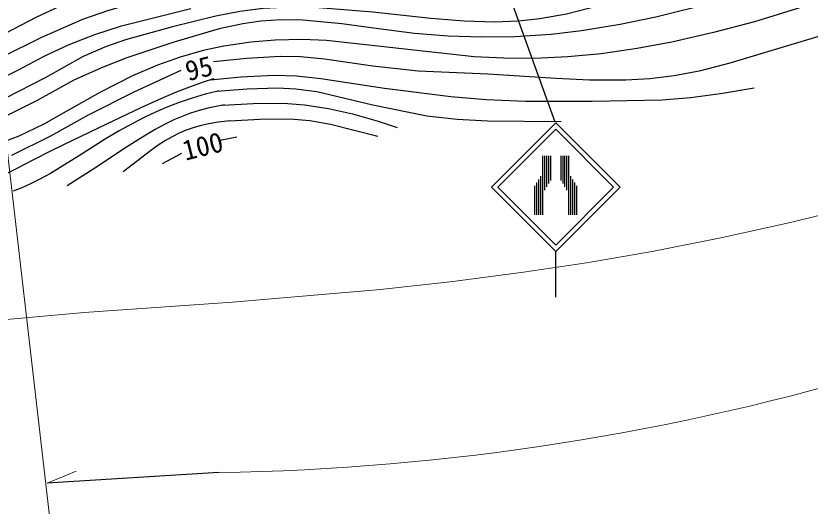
# Model space of a CAD drawing. Units: millimetres, scale not verified. Extents: x 40000 to 680000, y 20000 to 380000.
# Drawn here: x 330231 to 382612, y 259901 to 292198 of the extents above; entities that cross this region are included whole.
import ezdxf
from ezdxf.enums import TextEntityAlignment as Align

# ---------------------------------------------------------------- set-up
doc = ezdxf.new("R2010")
doc.units = ezdxf.units.MM
doc.header["$LTSCALE"] = 1000
for name, color, linetype, lineweight in [('M-BGD', 7, 'Continuous', 25), ('M-STR-HTXT', 7, 'Continuous', 13), ('M-STR-STRC', 7, 'Continuous', 25)]:
    doc.layers.add(name, color=color, linetype=linetype, lineweight=lineweight)
doc.styles.add('ＭＳ ゴシック', font='')
doc.styles.get('ＭＳ ゴシック').set_extended_font_data('MS Gothic')

msp = doc.modelspace()

# ---------------------------------------------------------------- linework, layer by layer
at = {"layer": 'M-BGD'}
for p, q in [((342573, 287825), (341688, 287509)), ((343264, 288041), (342573, 287825)), ((343288, 288047), (343264, 288041)), ((340807, 287163), (339630, 286663)), ((341688, 287509), (340807, 287163)), ((343452, 287227), (342719, 287043)), ((343606, 287260), (343452, 287227)), ((339630, 286663), (338464, 286136)), ((341858, 286784), (341005, 286495)), ((342719, 287043), (341858, 286784)), ((338464, 286136), (336213, 285063)), ((340244, 286202), (339488, 285879)), ((341005, 286495), (340244, 286202)), ((342899, 286117), (342314, 285965)), ((343664, 286279), (342899, 286117)), ((343981, 286333), (343664, 286279)), ((338689, 285503), (337895, 285097)), ((339488, 285879), (338689, 285503)), ((341192, 285580), (340656, 285348)), ((341738, 285784), (341192, 285580)), ((342314, 285965), (341738, 285784)), ((336213, 285063), (333961, 283979)), ((337895, 285097), (337036, 284621)), ((340037, 285042), (339427, 284707)), ((340656, 285348), (340037, 285042)), ((342441, 284975), (341930, 284828)), ((342960, 285093), (342441, 284975)), ((343570, 285197), (342960, 285093)), ((344176, 285270), (343570, 285197)), ((344404, 285285), (344176, 285270)), ((337036, 284621), (336183, 284114)), ((339427, 284707), (338465, 284138)), ((341007, 284470), (340547, 284240)), ((341464, 284663), (341007, 284470)), ((341930, 284828), (341464, 284663)), ((333961, 283979), (332602, 283324)), ((336183, 284114), (334353, 282951)), ((338465, 284138), (337518, 283543)), ((340096, 283982), (339549, 283628)), ((340547, 284240), (340096, 283982)), ((343601, 283995), (344810, 284222)), ((337518, 283543), (335440, 282174)), ((339549, 283628), (339012, 283245)), ((332602, 283324), (331253, 282641)), ((334353, 282951), (332518, 281820)), ((339012, 283245), (337671, 282201)), ((339896, 282483), (341181, 283163)), ((331253, 282641), (330338, 282160)), ((330338, 282160), (329404, 281702)), ((332518, 281820), (331861, 281458)), ((335440, 282174), (333607, 280996)), ((337671, 282201), (337305, 281927)), ((331861, 281458), (331194, 281124)), ((330628, 280872), (330046, 280646)), ((331194, 281124), (330628, 280872))]:
    msp.add_line(p, q, dxfattribs=at)
for points in [[(329591, 291075), (331561, 292123), (333408, 292982), (334910, 293538), (336439, 293988), (337948, 294342), (339715, 294644), (349408, 295566), (352189, 295862), (354804, 296043), (357402, 296194), (360157, 296465), (361931, 296763), (363883, 297207), (366004, 297814), (368043, 298506), (370640, 299543), (373200, 300673), (381957, 304699), (383324, 305508)], [(329182, 289430), (331947, 290787), (334644, 291983), (336356, 292571), (338086, 293052), (340810, 293623), (343708, 294124), (346475, 294461), (349460, 294717), (354265, 295045), (358944, 295465), (361552, 295807), (364139, 296254), (366302, 296727), (368434, 297295), (370336, 297902), (372200, 298601), (374275, 299492), (376417, 300526), (378335, 301578), (380383, 302823), (382725, 304384)], [(373463, 294475), (370784, 293533), (368093, 292703), (366546, 292321), (364793, 292004), (363371, 291854), (361789, 291796), (359798, 291850), (357594, 292023), (353774, 292436), (349930, 292741), (348331, 292763), (346540, 292675), (344999, 292481), (343428, 292175), (340556, 291481), (337462, 290622), (336143, 290154), (334676, 289514), (332162, 288114), (329493, 286748)], [(380207, 294157), (376331, 293089), (372441, 292123), (370094, 291634), (367536, 291213), (365538, 290981), (363147, 290822), (360946, 290789), (358739, 290862), (356531, 291042), (354140, 291345), (351739, 291671), (349148, 291907), (347759, 291930), (346376, 291848), (345192, 291682), (343628, 291340), (340579, 290440), (337553, 289435), (335881, 288784), (334051, 287954), (331589, 286603), (328885, 285259)], [(383340, 293158), (378938, 291816), (376233, 291094), (373502, 290471), (371211, 290046), (368826, 289708), (366628, 289499), (364425, 289397), (362423, 289403), (360460, 289509), (350713, 290585), (349116, 290645), (347331, 290605), (345734, 290469), (343950, 290205), (342586, 289922), (341059, 289488), (339569, 288951), (337929, 288241), (335777, 287152), (333700, 285986), (332078, 285069), (330428, 284271), (329497, 283927)], [(341761, 292670), (337118, 291506), (335411, 290951), (333730, 290299), (332080, 289529), (330419, 288639), (329335, 288097)], [(343263, 289184), (345461, 289424), (347655, 289547), (349001, 289514), (350590, 289366), (353765, 288909), (356766, 288587), (361363, 288392), (365859, 288099), (368065, 287989), (370460, 287977), (372047, 288065), (373646, 288264), (375400, 288607), (377336, 289098), (386712, 291919)], [(341106, 288607), (338060, 287198), (335002, 285667), (332517, 284283), (329938, 282990)], [(343077, 287982), (345074, 288185), (347269, 288295), (348743, 288245), (350333, 288082), (354544, 287441), (358909, 286883), (361245, 286687), (363840, 286582), (368245, 286575), (372848, 286678), (374725, 286828), (376706, 287092), (378924, 287464)], [(343480, 287233), (345490, 287402), (347489, 287463), (348703, 287401), (350079, 287212), (353783, 286338), (357345, 285605), (359335, 285389), (361335, 285277), (366199, 285237)], [(343889, 286317), (345889, 286436), (347876, 286446), (349272, 286339), (350858, 286100), (352425, 285753), (354115, 285267), (355383, 284856)], [(344316, 285279), (346324, 285403), (348321, 285411), (349613, 285299), (350988, 285067), (354111, 284283)]]:
    msp.add_lwpolyline(points, dxfattribs=at)
at = {"layer": 'M-STR-HTXT'}
for p, q in [((327152, 304884), (332473, 259059)), ((332297, 261407), (334217, 262198))]:
    msp.add_line(p, q, dxfattribs=at)
msp.add_lwpolyline([(284061, 258104), (287731, 260147), (290732, 261707), (293797, 263180), (296725, 264476), (299695, 265678), (302618, 266757), (305661, 267769), (308736, 268679), (311840, 269488), (314967, 270194), (318114, 270796), (321411, 271315), (324983, 271771), (334745, 272648), (344517, 273340), (354281, 274177), (359048, 274697), (363713, 275306), (367866, 275927), (372201, 276680), (376717, 277571), (381410, 278602), (390767, 280921)], dxfattribs=at)
msp.add_arc((341088, 424308), 162218, 270.89264, 286.88171, dxfattribs=at)
at = {"layer": 'M-STR-STRC'}
for p, q in [((365791, 285207), (355601, 313375)), ((361591, 280916), (365833, 285159)), ((365833, 285159), (370076, 280916)), ((365833, 284734), (362015, 280916)), ((369652, 280916), (365833, 284734)), ((364983, 279098), (364983, 282984)), ((365113, 280727), (365113, 282984)), ((365243, 280937), (365243, 282984)), ((365373, 281146), (365373, 282984)), ((365503, 281356), (365503, 282984)), ((366163, 282984), (366163, 281356)), ((366293, 282984), (366293, 281146)), ((366423, 282984), (366423, 280937)), ((366553, 282984), (366553, 280727)), ((366683, 282984), (366683, 279098)), ((364723, 279098), (364723, 281426)), ((364853, 279098), (364853, 281636)), ((366813, 281636), (366813, 279098)), ((366943, 281426), (366943, 279098)), ((365833, 276673), (361591, 280916)), ((362015, 280916), (365833, 277098)), ((364463, 279098), (364463, 281007)), ((364593, 279098), (364593, 281217)), ((365833, 277098), (369652, 280916)), ((370076, 280916), (365833, 276673)), ((367073, 281217), (367073, 279098)), ((367203, 281007), (367203, 279098)), ((365833, 273673), (365833, 276673)), ((343615, 262110), (332297, 261407))]:
    msp.add_line(p, q, dxfattribs=at)

# ---------------------------------------------------------------- texts
at = {"layer": 'M-BGD', "style": 'ＭＳ ゴシック'}
for s, p in [('95', (341688, 287509)), ('100', (341500, 282272))]:
    msp.add_text(s, height=1320, rotation=14, dxfattribs=at).set_placement(p, align=Align.BOTTOM_LEFT)

doc.saveas('drawing.dxf')
